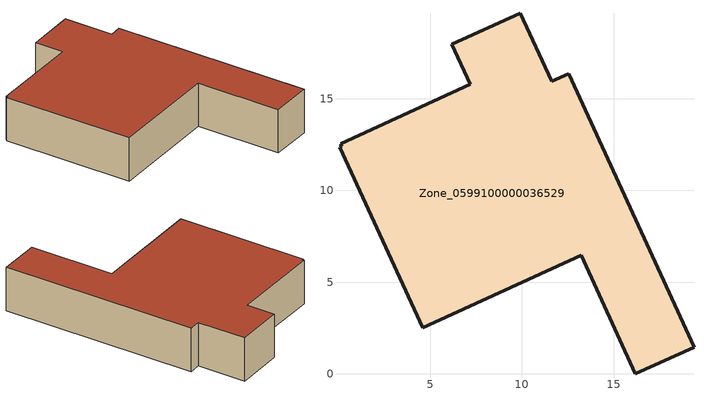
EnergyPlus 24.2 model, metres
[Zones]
Zone_0599100000036529
 floor ground (C_G): 7.19,15.78 6.19,17.96 9.92,19.67 11.63,15.94 12.54,16.36 19.38,1.45 16.19,0 13.23,6.46 4.6,2.52 0.06,12.36 0.18,12.42 0.12,12.55 z0
 wall outside (C_F): 13.23,6.46 16.19,0 19.38,1.45 12.54,16.36 11.63,15.94 9.92,19.67 6.19,17.96 7.19,15.78 0.12,12.55 0.18,12.42 0.06,12.36 4.6,2.52 13.23,6.46 z0:3.75
 roof outside (C_R): 0.06,12.36 4.6,2.52 13.23,6.46 16.19,0 19.38,1.45 12.54,16.36 11.63,15.94 9.92,19.67 6.19,17.96 7.19,15.78 0.12,12.55 0.18,12.42 z3.75
[BUILDING]
Pand.0599100000036529: North Axis=0; Terrain=City; Loads Convergence Tolerance Value=0.04; Temperature Convergence Tolerance Value=0.4; Solar Distribution=FullExterior; Maximum Number of Warmup Days=25; Minimum Number of Warmup Days=1
[Site:Location]
Rotterdam.The.Hague.AP_ZH_NLD Design_Conditions: Latitude=51.96; Longitude=4.45; Time Zone=1; Elevation=-4.5
[SITE:GROUNDTEMPERATURE:BUILDINGSURFACE]
18, 18, 18, 18, 18, 18, 18, 18, 18, 18, 18, 18
[MATERIAL] Thermal Absorptance=0.9; Solar Absorptance=0.7; Visible Absorptance=0.7
Name | Roughness | Thickness | Conductivity | Density | Specific Heat
G.D.1965 | MediumSmooth | 0.15 | 1 | 540 | 1210
F.D.1965 | Rough | 0.3 | 0.857143 | 1920 | 840
R.D.1965 | MediumRough | 0.2 | 0.08 | 1500 | 1000
[CONSTRUCTION]
C_G: G.D.1965
C_F: F.D.1965
C_R: R.D.1965
[ZONE]
Zone_0599100000036529: Type=1; Multiplier=1; Ceiling Height=Autocalculate; Volume=Autocalculate; Floor Area=autocalculate; Part of Total Floor Area=Yes
[ZONEINFILTRATION:DESIGNFLOWRATE]
Infil_Zone_0599100000036529: Zone or ZoneList or Space or SpaceList=Zone_0599100000036529; Schedule=AlwaysOn; Design Flow Rate Calculation Method=Flow/Area; Flow Rate per Floor Area=0.0042; Constant Term Coefficient=1; Temperature Term Coefficient=0; Velocity Term Coefficient=0; Velocity Squared Term Coefficient=0
[HVACTEMPLATE:ZONE:IDEALLOADSAIRSYSTEM]
Zone_0599100000036529: Maximum Heating Supply Air Temperature=50; Minimum Cooling Supply Air Temperature=13; Maximum Heating Supply Air Humidity Ratio=0.0156; Minimum Cooling Supply Air Humidity Ratio=0.0077; Heating Limit=NoLimit; Cooling Limit=NoLimit; Dehumidification Control Type=ConstantSensibleHeatRatio; Cooling Sensible Heat Ratio=0.7; Dehumidification Setpoint=60; Humidification Control Type=None; Humidification Setpoint=30; Outdoor Air Method=None; Outdoor Air Flow Rate per Person=0.00944; Outdoor Air Flow Rate per Zone Floor Area=0; Outdoor Air Flow Rate per Zone=0; Demand Controlled Ventilation Type=None; Outdoor Air Economizer Type=NoEconomizer; Heat Recovery Type=None; Sensible Heat Recovery Effectiveness=0.7; Latent Heat Recovery Effectiveness=0.65
[ZONECONTROL:THERMOSTAT]
ThermostatControl_Zone_0599100000036529: Zone or ZoneList=Zone_0599100000036529; Control Type Schedule=DualSetpointControlType; Control 1=Thermostat_Zone_0599100000036529; Temperature Difference Between Cutout And Setpoint=0
[THERMOSTATSETPOINT:DUALSETPOINT]
Thermostat_Zone_0599100000036529: Heating Setpoint Temperature Schedule=HeatingSetpoint_Zone_0599100000036529; Cooling Setpoint Temperature Schedule=CoolingSetpoint_Zone_0599100000036529
[SCHEDULE:COMPACT]
HeatingSetpoint_Zone_0599100000036529: Through: 12/31, For: AllDays, Until: 24:00, 21
CoolingSetpoint_Zone_0599100000036529: Through: 12/31, For: AllDays, Until: 24:00, 24
DualSetpointControlType: Through: 12/31, For: AllDays, Until: 24:00, 4
AlwaysOn: Through: 12/31, For: AllDays, Until: 24:00, 1
